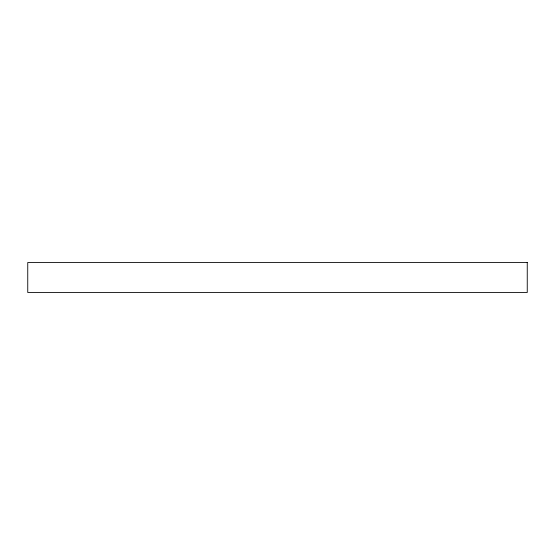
<?xml version="1.0" encoding="UTF-8"?>
<svg xmlns="http://www.w3.org/2000/svg" width="555" height="555" viewBox="0 0 555 555"><rect width="100%" height="100%" fill="white"/><g stroke="black" fill="none" stroke-linecap="round" stroke-linejoin="round"><path stroke-width="0.83" d="M527.25 262.515L27.75 262.515L27.75 292.485L527.25 292.485L527.25 262.515"/></g></svg>
